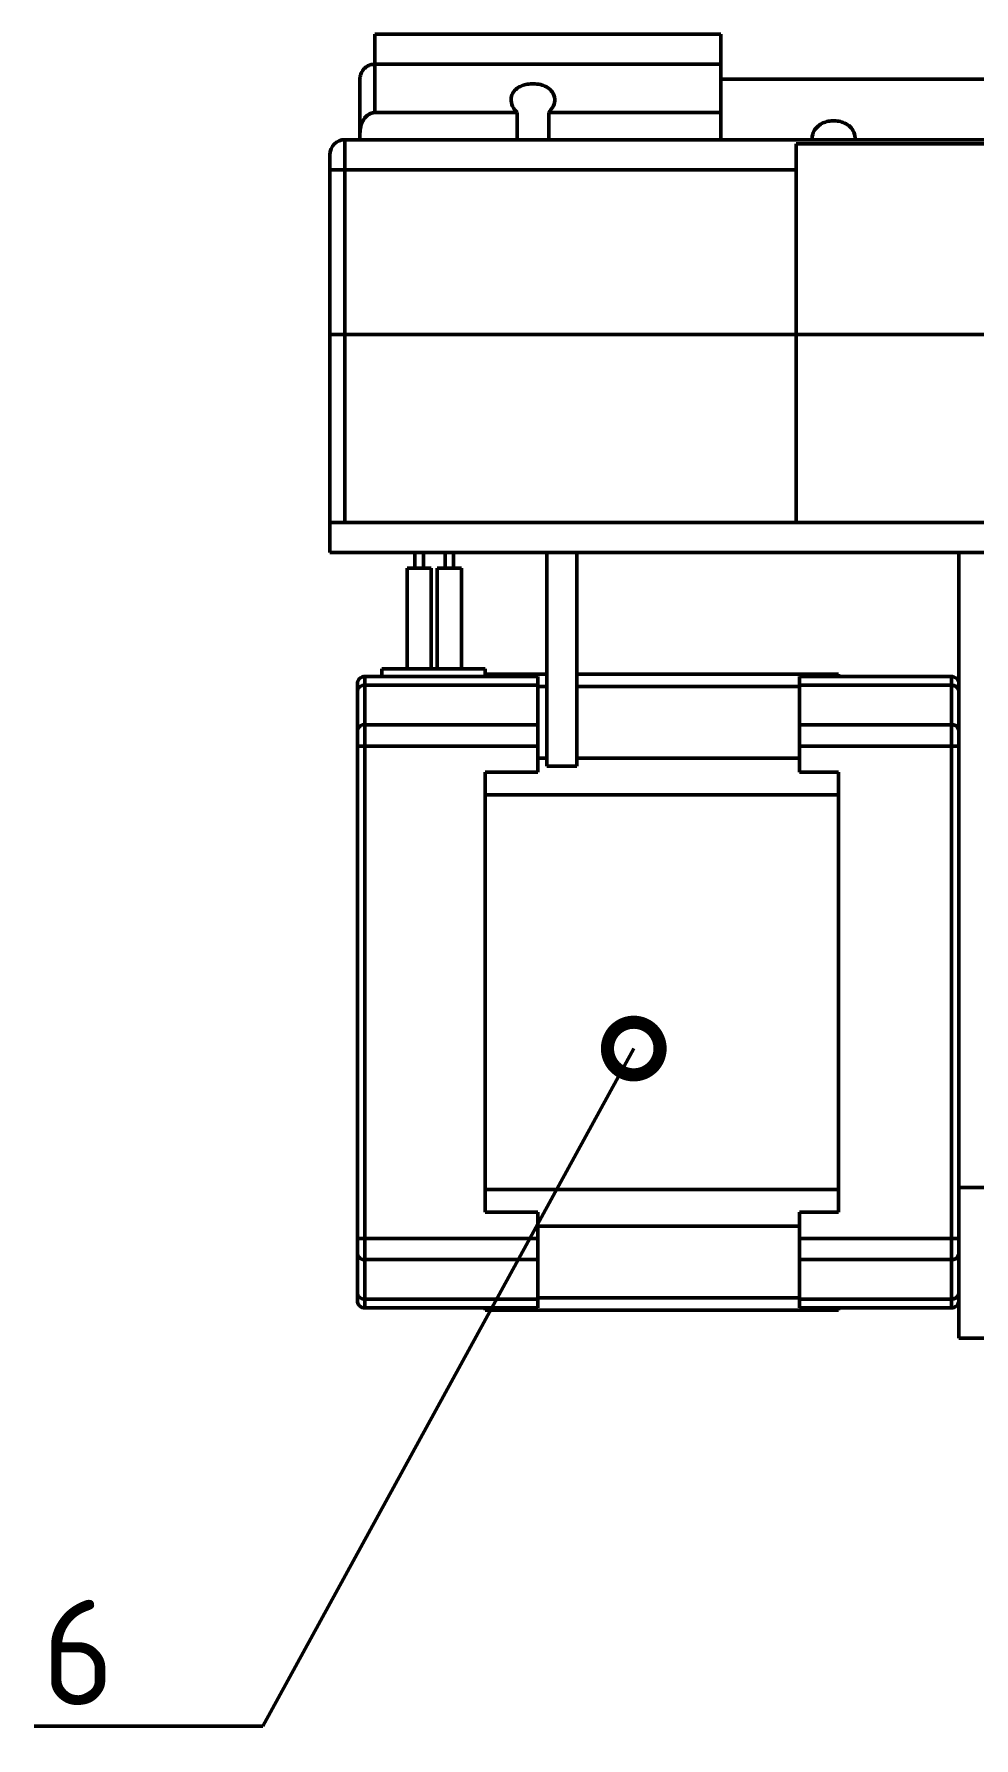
# Model space of a CAD drawing. Header units: millimetres. Extents: x -1615 to 4166, y 5 to 3174.
# Drawn here: x 4012.9 to 4075.4, y 1924 to 2037.3 of the extents above; entities that cross this region are included whole.
import ezdxf
from ezdxf import colors
from ezdxf.entities.mleader import LeaderData, LeaderLine
from ezdxf.math import Vec2, Vec3

# ---------------------------------------------------------------- set-up
doc = ezdxf.new("R2010")
doc.units = ezdxf.units.MM
doc.header["$LTSCALE"] = 0.25
doc.layers.get('0').update_dxf_attribs({"lineweight": 50})
doc.layers.add('Net dam', color=7, linetype='Continuous', lineweight=50)
doc.styles.add('tieng viet', font='')
doc.styles.get('tieng viet').set_extended_font_data('TCVN 7284')

# ---------------------------------------------------------------- blocks, each defined once
blk = doc.blocks.new('_DotSmall')
at = {"color": 0, "linetype": 'ByBlock', "const_width": 0.5}
blk.add_lwpolyline([(-0.0625, 0, 1), (0.0625, 0, 1)], format="xyb", close=True, dxfattribs=at)

msp = doc.modelspace()

# ---------------------------------------------------------------- linework, layer by layer
at = {"layer": 'Net dam'}
for p, q in [((4035.604, 2037.329), (4058.604, 2037.329)), ((4035.604, 2037.329), (4035.604, 2035.329)), ((4058.604, 2037.329), (4058.604, 2035.329)), ((4035.604, 2035.329), (4035.604, 2032.11)), ((4035.604, 2035.329), (4058.604, 2035.329)), ((4058.604, 2035.329), (4058.604, 2032.11)), ((4034.604, 2030.724), (4034.604, 2034.329)), ((4058.604, 2034.326), (4107.604, 2034.326)), ((4035.604, 2032.11), (4045.054, 2032.11)), ((4045.054, 2032.11), (4045.054, 2030.306)), ((4047.154, 2030.306), (4047.154, 2032.11)), ((4047.154, 2032.11), (4058.604, 2032.11)), ((4058.604, 2032.11), (4058.604, 2030.306)), ((4034.604, 2030.724), (4034.604, 2030.306)), ((4033.604, 2030.306), (4033.604, 2028.306)), ((4033.604, 2030.306), (4132.604, 2030.306)), ((4102.604, 2030.038), (4063.604, 2030.038)), ((4063.604, 2030.038), (4063.604, 2028.306)), ((4032.604, 2028.306), (4032.604, 2029.306)), ((4032.604, 2028.306), (4033.604, 2028.306)), ((4032.604, 2017.354), (4032.604, 2028.306)), ((4063.604, 2028.306), (4033.604, 2028.306)), ((4033.604, 2028.306), (4033.604, 2017.354)), ((4063.604, 2017.354), (4063.604, 2028.306)), ((4032.604, 2017.354), (4033.604, 2017.354)), ((4032.604, 2004.854), (4032.604, 2017.354)), ((4063.604, 2017.354), (4033.604, 2017.354)), ((4033.604, 2017.354), (4033.604, 2004.854)), ((4102.604, 2017.354), (4063.604, 2017.354)), ((4063.604, 2004.854), (4063.604, 2017.354)), ((4033.604, 2004.854), (4032.604, 2004.854)), ((4032.604, 2002.854), (4032.604, 2004.854)), ((4033.604, 2004.854), (4063.604, 2004.854)), ((4063.604, 2004.854), (4102.604, 2004.854)), ((4133.604, 2002.854), (4032.604, 2002.854)), ((4038.26, 2002.854), (4038.26, 2001.807)), ((4038.819, 2001.807), (4038.819, 2002.854)), ((4040.26, 2002.854), (4040.26, 2001.807)), ((4040.819, 2001.807), (4040.819, 2002.854)), ((4047.033, 2002.854), (4047.033, 1988.639)), ((4049.033, 2002.854), (4049.033, 1988.639)), ((4074.43, 1960.607), (4074.43, 2002.854)), ((4037.732, 2001.807), (4037.732, 1995.107)), ((4037.732, 2001.807), (4038.54, 2001.807)), ((4038.54, 2001.807), (4039.347, 2001.807)), ((4039.347, 1995.107), (4039.347, 2001.807)), ((4039.732, 2001.807), (4039.732, 1995.107)), ((4039.732, 2001.807), (4040.54, 2001.807)), ((4040.54, 2001.807), (4041.347, 2001.807)), ((4041.347, 1995.107), (4041.347, 2001.807)), ((4034.93, 1994.607), (4034.93, 1994.021)), ((4034.93, 1994.607), (4046.43, 1994.607)), ((4036.059, 1994.607), (4036.059, 1995.107)), ((4036.059, 1995.107), (4042.93, 1995.107)), ((4042.93, 1994.757), (4042.93, 1995.107)), ((4042.93, 1994.757), (4047.033, 1994.757)), ((4042.93, 1994.607), (4042.93, 1994.757)), ((4046.43, 1994.607), (4046.43, 1994.021)), ((4049.033, 1994.757), (4066.43, 1994.757)), ((4063.83, 1994.607), (4073.93, 1994.607)), ((4063.83, 1994.021), (4063.83, 1994.607)), ((4066.43, 1994.757), (4066.43, 1994.607)), ((4073.93, 1994.021), (4073.93, 1994.607)), ((4034.43, 1993.668), (4034.43, 1994.107)), ((4034.43, 1991.039), (4034.43, 1993.668)), ((4034.93, 1994.021), (4034.93, 1991.393)), ((4046.43, 1994.021), (4034.93, 1994.021)), ((4046.43, 1994.021), (4046.43, 1991.393)), ((4047.033, 1993.933), (4046.43, 1993.933)), ((4063.83, 1993.933), (4049.033, 1993.933)), ((4073.93, 1994.021), (4063.83, 1994.021)), ((4063.83, 1994.021), (4063.83, 1991.393)), ((4073.93, 1991.393), (4073.93, 1994.021)), ((4034.43, 1989.978), (4034.43, 1991.039)), ((4034.93, 1991.393), (4034.93, 1989.978)), ((4034.93, 1991.393), (4046.43, 1991.393)), ((4046.43, 1991.393), (4046.43, 1989.978)), ((4063.83, 1991.393), (4073.93, 1991.393)), ((4063.83, 1989.978), (4063.83, 1991.393)), ((4073.93, 1989.978), (4073.93, 1991.393)), ((4034.43, 1957.235), (4034.43, 1989.978)), ((4034.43, 1989.978), (4034.93, 1989.978)), ((4034.93, 1989.978), (4034.93, 1957.235)), ((4046.43, 1989.978), (4034.93, 1989.978)), ((4046.43, 1989.978), (4046.43, 1988.248)), ((4073.93, 1989.978), (4063.83, 1989.978)), ((4063.83, 1989.978), (4063.83, 1988.248)), ((4073.93, 1957.235), (4073.93, 1989.978)), ((4073.93, 1989.978), (4074.43, 1989.978)), ((4046.43, 1989.17), (4047.033, 1989.17)), ((4049.033, 1989.17), (4063.83, 1989.17)), ((4046.43, 1988.248), (4042.93, 1988.248)), ((4042.93, 1988.248), (4042.93, 1987.824)), ((4042.93, 1986.738), (4042.93, 1987.824)), ((4049.033, 1988.639), (4047.033, 1988.639)), ((4063.83, 1988.248), (4066.43, 1988.248)), ((4066.43, 1988.248), (4066.43, 1987.824)), ((4066.43, 1987.824), (4066.43, 1986.738)), ((4066.43, 1986.738), (4042.93, 1986.738)), ((4042.93, 1986.738), (4042.93, 1960.475)), ((4066.43, 1986.738), (4066.43, 1960.475)), ((4042.93, 1960.475), (4066.43, 1960.475)), ((4042.93, 1959.39), (4042.93, 1960.475)), ((4066.43, 1960.475), (4066.43, 1959.39)), ((4074.43, 1960.607), (4076.43, 1960.607)), ((4074.43, 1950.607), (4074.43, 1960.607)), ((4042.93, 1959.39), (4042.93, 1958.966)), ((4066.43, 1959.39), (4066.43, 1958.966)), ((4046.43, 1958.966), (4042.93, 1958.966)), ((4046.43, 1958.966), (4046.43, 1957.235)), ((4063.83, 1958.966), (4063.83, 1957.235)), ((4063.83, 1958.966), (4066.43, 1958.966)), ((4034.43, 1957.235), (4034.93, 1957.235)), ((4034.43, 1956.175), (4034.43, 1957.235)), ((4034.93, 1957.235), (4046.43, 1957.235)), ((4034.93, 1957.235), (4034.93, 1955.821)), ((4063.83, 1958.044), (4046.43, 1958.044)), ((4046.43, 1957.235), (4046.43, 1955.821)), ((4063.83, 1957.235), (4073.93, 1957.235)), ((4063.83, 1955.821), (4063.83, 1957.235)), ((4073.93, 1957.235), (4074.43, 1957.235)), ((4073.93, 1955.821), (4073.93, 1957.235)), ((4034.43, 1953.546), (4034.43, 1956.175)), ((4046.43, 1955.821), (4034.93, 1955.821)), ((4034.93, 1955.821), (4034.93, 1953.193)), ((4046.43, 1953.193), (4046.43, 1955.821)), ((4073.93, 1955.821), (4063.83, 1955.821)), ((4063.83, 1953.193), (4063.83, 1955.821)), ((4073.93, 1953.193), (4073.93, 1955.821)), ((4034.43, 1953.107), (4034.43, 1953.546)), ((4034.93, 1953.193), (4046.43, 1953.193)), ((4034.93, 1953.193), (4034.93, 1952.607)), ((4046.43, 1952.607), (4034.93, 1952.607)), ((4042.93, 1952.457), (4042.93, 1952.607)), ((4046.43, 1953.281), (4063.83, 1953.281)), ((4046.43, 1953.193), (4046.43, 1952.607)), ((4063.83, 1953.193), (4073.93, 1953.193)), ((4063.83, 1952.607), (4063.83, 1953.193)), ((4073.93, 1952.607), (4063.83, 1952.607)), ((4066.43, 1952.607), (4066.43, 1952.457)), ((4073.93, 1952.607), (4073.93, 1953.193)), ((4066.43, 1952.457), (4042.93, 1952.457)), ((4074.43, 1950.607), (4076.43, 1950.607))]:
    msp.add_line(p, q, dxfattribs=at)
for centre, radius, start, end in [((4033.604, 2029.306), 1, 90, 180), ((4034.93, 1994.107), 0.5, 90, 180), ((4073.93, 1994.107), 0.5, 0, 90), ((4034.867, 1993.579), 0.446, 81.95053, 168.57825), ((4073.992, 1993.579), 0.446, 11.42175, 98.04947), ((4034.867, 1990.951), 0.446, 81.95053, 168.57825), ((4073.992, 1990.951), 0.446, 11.42175, 98.04947), ((4034.867, 1956.263), 0.446, 191.42175, 278.04947), ((4073.992, 1956.263), 0.446, 261.95053, 348.57825), ((4034.867, 1953.635), 0.446, 191.42175, 278.04947), ((4034.93, 1953.107), 0.5, 180, 270), ((4073.992, 1953.635), 0.446, 261.95053, 348.57825), ((4073.93, 1953.107), 0.5, 270, 0)]:
    msp.add_arc(centre, radius, start, end, dxfattribs=at)
for points, knots in [([(4035.604, 2035.329), (4035.493, 2035.318), (4035.273, 2035.297), (4034.979, 2035.131), (4034.751, 2034.886), (4034.629, 2034.607), (4034.604, 2034.414), (4034.604, 2034.332), (4034.604, 2034.329)], [0, 0, 0, 0, 0.2077248, 0.4153687, 0.6253238, 0.8404175, 0.9940482, 1, 1, 1, 1]), ([(4047.154, 2032.11), (4047.273, 2032.255), (4047.51, 2032.543), (4047.59, 2033.032), (4047.453, 2033.456), (4047.123, 2033.766), (4046.724, 2033.95), (4046.277, 2034.033), (4045.831, 2034.02), (4045.435, 2033.929), (4045.094, 2033.766), (4044.82, 2033.521), (4044.649, 2033.184), (4044.642, 2032.755), (4044.805, 2032.374), (4044.999, 2032.168), (4045.054, 2032.11)], [0, 0, 0, 0, 0.0934138, 0.1853195, 0.2874823, 0.3592864, 0.4197793, 0.4805525, 0.5344589, 0.5861275, 0.6407135, 0.7024537, 0.7752492, 0.862008, 0.9614505, 1, 1, 1, 1]), ([(4035.604, 2032.11), (4035.512, 2032.1), (4035.331, 2032.08), (4035.064, 2031.917), (4034.813, 2031.627), (4034.636, 2031.205), (4034.614, 2030.881), (4034.604, 2030.724)], [0, 0, 0, 0, 0.14458959, 0.28861009, 0.48439196, 0.74956574, 1, 1, 1, 1]), ([(4067.554, 2030.306), (4067.536, 2030.474), (4067.502, 2030.789), (4067.231, 2031.166), (4066.87, 2031.412), (4066.462, 2031.545), (4066.042, 2031.577), (4065.642, 2031.518), (4065.289, 2031.382), (4064.955, 2031.142), (4064.702, 2030.777), (4064.67, 2030.465), (4064.654, 2030.306)], [0, 0, 0, 0, 0.1377547, 0.2581401, 0.3533128, 0.4332275, 0.5134397, 0.5866971, 0.6610234, 0.7444118, 0.8691975, 1, 1, 1, 1])]:
    msp.add_open_spline(points, degree=3, knots=knots, dxfattribs=at)

# ---------------------------------------------------------------- leaders
ml = msp.add_multileader_mtext('Standard', dxfattribs=at)
ml.set_content('6', color=256, style='tieng viet')
ml.set_leader_properties(color=256, linetype='ByLayer', lineweight=-1)
ml.set_arrow_properties(name='DOTSMALL')
ml.build(insert=Vec2(0, 0))
ml.multileader.update_dxf_attribs({"text_left_attachment_type": 6, "text_right_attachment_type": 6, "dogleg_length": 9.847, "arrow_head_size": 7})
ctx = ml.context
ctx.base_point, ctx.char_height, ctx.arrow_head_size, ctx.landing_gap_size, ctx.plane_origin = Vec3(4014.787, 1924.796), 7, 7, 0, Vec3(4052.811, 1969.858)
ctx.left_attachment, ctx.right_attachment, ctx.text_align_type = 6, 6, 2
notes = []
notes.append((ctx, [(0, (1, 1, 0), (4028.135, 1924.796), (-1, 0), 9.847, [(0, [(4052.811, 1969.858)], 0, [])])]))
ctx.mtext.insert, ctx.mtext.alignment, ctx.mtext.flow_direction = Vec3(4018.287, 1933.196), 3, 5
for ctx, leaders in notes:
    for number, flags, end, landing, length, lines in leaders:
        leader = LeaderData()
        leader.index, (leader.has_last_leader_line, leader.has_dogleg_vector, leader.attachment_direction) = number, flags
        leader.last_leader_point, leader.dogleg_vector, leader.dogleg_length = Vec3(end), Vec3(landing), length
        for number, points, colour, breaks in lines:
            line = LeaderLine()
            line.index, line.vertices, line.color, line.breaks = number, Vec3.list(points), colors.encode_raw_color(colour), breaks
            leader.lines.append(line)
        ctx.leaders.append(leader)

doc.saveas('drawing.dxf')
